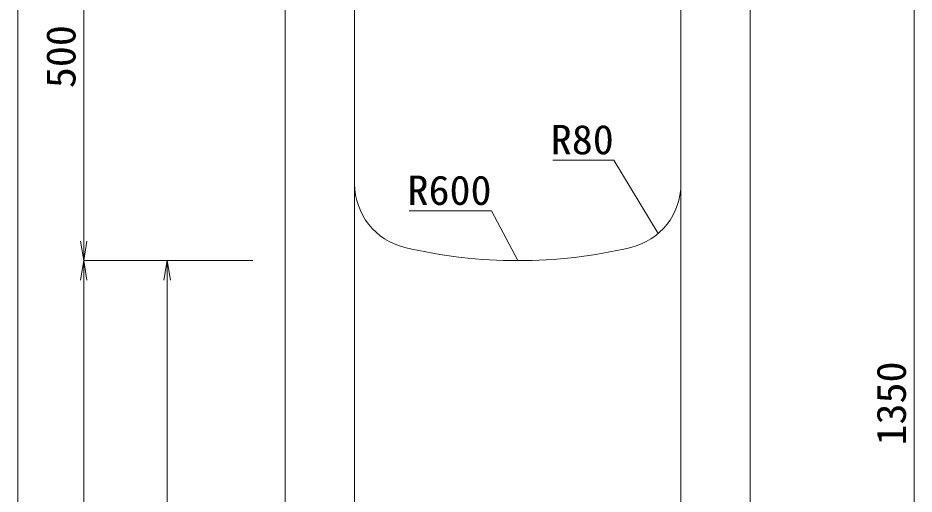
# Model space of a CAD drawing. Units: millimetres at full size. Extents: x -734 to 58102, y 49499 to 87169.
# Drawn here: x 42673 to 43772, y 59931 to 60514 of the extents above; entities that cross this region are included whole.
import ezdxf
from ezdxf.enums import TextEntityAlignment as Align

# ---------------------------------------------------------------- set-up
doc = ezdxf.new("R2010")
doc.units = ezdxf.units.MM
doc.header["$LTSCALE"] = 50
for name, color, linetype, lineweight in [('寸法線', 7, 'Continuous', 13), ('引出線', 4, 'Continuous', 13), ('本体', 2, 'Continuous', 20)]:
    doc.layers.add(name, color=color, linetype=linetype, lineweight=lineweight)
doc.styles.add('ＭＳ 明朝', font='')
doc.styles.get('ＭＳ 明朝').set_extended_font_data('MS Mincho')

# ---------------------------------------------------------------- blocks, each defined once
blk = doc.blocks.new('open_arrow')
at = {"color": 0, "linetype": 'Continuous', "lineweight": -2}
blk.add_lwpolyline([(7.5, 1.25), (0, 0), (7.5, -1.25)], dxfattribs=at)

msp = doc.modelspace()

# ---------------------------------------------------------------- linework, layer by layer
at = {"layer": '寸法線'}
for p, q in [((42673.28, 59366.95), (42673.28, 60849.95)), ((42753.92, 60716.95), (42753.92, 60216.95)), ((43771.91, 60716.95), (43771.91, 59366.95)), ((42753.92, 60216.95), (42753.92, 59366.95)), ((42961.07, 60216.95), (42753.92, 60216.95)), ((42961.07, 60216.95), (42753.92, 60216.95)), ((42856.29, 59466.95), (42856.29, 60216.95)), ((42961.07, 60216.95), (42856.29, 60216.95))]:
    msp.add_line(p, q, dxfattribs=at)
at = {"layer": '引出線'}
for points in [[(43458.18, 60250.26), (43403.77, 60340.16), (43329.1, 60340.16)], [(43286.09, 60216.95), (43253.87, 60278.09), (43152.87, 60278.09)]]:
    msp.add_lwpolyline(points, dxfattribs=at)
at = {"layer": '本体'}
for p, q in [((43001.09, 59366.95), (43001.09, 60716.95)), ((43086.09, 60310.98), (43086.09, 60716.95)), ((43486.09, 60310.98), (43486.09, 60716.95)), ((43571.09, 59366.95), (43571.09, 60716.95)), ((43086.09, 60310.98), (43086.09, 59466.95)), ((43486.09, 60310.98), (43486.09, 59466.95))]:
    msp.add_line(p, q, dxfattribs=at)
for centre, radius, start, end in [((43166.09, 60310.98), 80, 180, 256.65766), ((43406.09, 60310.98), 80, 283.34233, 0), ((43286.09, 60816.95), 600, 256.65762, 283.34237)]:
    msp.add_arc(centre, radius, start, end, dxfattribs=at)

# ---------------------------------------------------------------- block references
at = {"layer": '寸法線', "xscale": 3.2, "yscale": 3.2}
for p, rotation in [((42753.92, 60216.95), 90), ((42753.92, 60216.95), 270), ((42856.29, 60216.95), 270)]:
    msp.add_blockref('open_arrow', p, dxfattribs=dict(at, rotation=rotation))
at = {"layer": '引出線', "xscale": 0.0533, "yscale": 0.0533}
for p, rotation in [((43458.18, 60250.26), 121.2), ((43286.09, 60216.95), 117.8)]:
    msp.add_blockref('open_arrow', p, dxfattribs=dict(at, rotation=rotation))

# ---------------------------------------------------------------- texts
at = {"layer": '寸法線', "style": 'ＭＳ 明朝', "width": 1.05}
for s, p in [('500', (42725.9, 60466.95)), ('1350', (43743.89, 60041.95))]:
    msp.add_text(s, height=36.03, rotation=90, dxfattribs=at).set_placement(p, align=Align.MIDDLE_CENTER)
at = {"layer": '引出線', "style": 'ＭＳ 明朝', "width": 1.05}
for s, p in [('R80', (43403.77, 60383.36)), ('R600', (43253.87, 60321.29))]:
    msp.add_text(s, height=36.03, dxfattribs=at).set_placement(p, align=Align.TOP_RIGHT)

doc.saveas('drawing.dxf')
